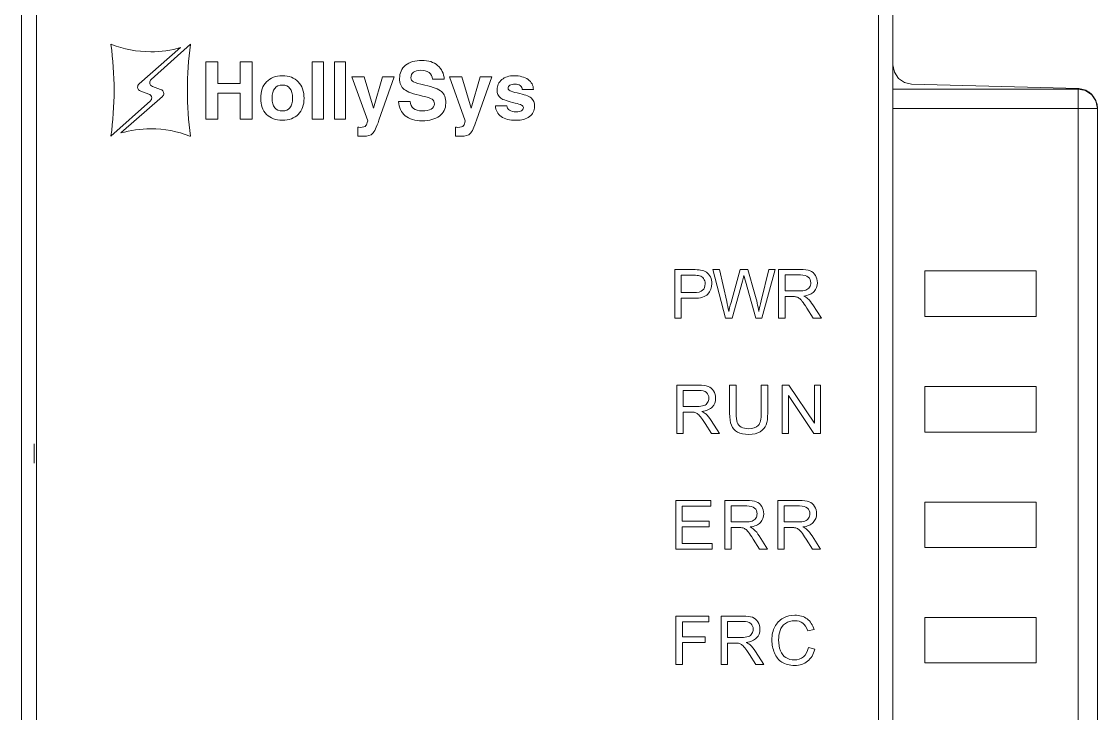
# Model space of a CAD drawing. Header units: millimetres. Extents: x 33157 to 59611, y -29750 to 1750.
# Drawn here: x 53720.49 to 53765.23, y -3073.43 to -3044.67 of the extents above; entities that cross this region are included whole.
import ezdxf

# ---------------------------------------------------------------- set-up
doc = ezdxf.new("R2010")
doc.units = ezdxf.units.MM
doc.layers.get('0').update_dxf_attribs({"lineweight": 18})

msp = doc.modelspace()

# ---------------------------------------------------------------- linework, layer by layer
at = {"lineweight": 9}
for p, q in [((53720.49, -3043.274), (53720.49, -3207.671)), ((53721.106, -3043.274), (53721.106, -3107.638)), ((53756.088, -3043.274), (53756.088, -3107.638)), ((53756.687, -3043.274), (53756.687, -3170.437)), ((53764.396, -3047.485), (53764.396, -3168.689)), ((53765.195, -3048.251), (53765.195, -3048.284)), ((53765.195, -3048.284), (53765.195, -3168.207)), ((53721.016, -3062.225), (53721.016, -3063.023))]:
    msp.add_line(p, q, dxfattribs=at)
for points in [[(53758.015, -3056.928), (53762.648, -3056.928), (53762.648, -3055.024), (53758.015, -3055.024)], [(53758.015, -3061.738), (53762.648, -3061.738), (53762.648, -3059.835), (53758.015, -3059.835)], [(53758.015, -3066.523), (53762.648, -3066.523), (53762.648, -3064.645), (53758.015, -3064.645)], [(53758.015, -3071.323), (53762.648, -3071.323), (53762.648, -3069.445), (53758.015, -3069.445)]]:
    msp.add_lwpolyline(points, close=True, dxfattribs=at)
for points, knots in [([(53725.778, -3047.681), (53725.778, -3047.681), (53725.778, -3047.681), (53725.778, -3047.681), (53725.778, -3047.681), (53725.448, -3047.56), (53725.448, -3047.56), (53725.37, -3047.544), (53725.312, -3047.475), (53725.312, -3047.392), (53725.312, -3047.34), (53725.335, -3047.295), (53725.371, -3047.263), (53725.371, -3047.263), (53725.371, -3047.262), (53725.371, -3047.262), (53725.371, -3047.262), (53727.099, -3045.751), (53727.099, -3045.751), (53726.704, -3045.864), (53726.288, -3045.925), (53725.857, -3045.925), (53725.284, -3045.925), (53724.736, -3045.817), (53724.231, -3045.622), (53724.223, -3045.619), (53724.214, -3045.617), (53724.206, -3045.614), (53724.206, -3045.614), (53724.206, -3045.624), (53724.206, -3045.624), (53724.289, -3046.246), (53724.334, -3046.88), (53724.334, -3047.525), (53724.334, -3048.169), (53724.289, -3048.803), (53724.206, -3049.424), (53724.206, -3049.424), (53724.206, -3049.438), (53724.206, -3049.438), (53724.206, -3049.438), (53725.845, -3047.969), (53725.845, -3047.969), (53725.845, -3047.969), (53725.845, -3047.968), (53725.845, -3047.968), (53725.877, -3047.937), (53725.898, -3047.893), (53725.898, -3047.844), (53725.898, -3047.768), (53725.848, -3047.703), (53725.778, -3047.681)], [0, 0, 0, 0, 138030.415559, 138030.415559, 138030.415559, 276060.831118, 276060.831118, 276060.831118, 414091.246677, 414091.246677, 414091.246677, 552121.662236, 552121.662236, 552121.662236, 690152.077796, 690152.077796, 690152.077796, 828182.493355, 828182.493355, 828182.493355, 966212.908914, 966212.908914, 966212.908914, 1104243.324473, 1104243.324473, 1104243.324473, 1242273.740032, 1242273.740032, 1242273.740032, 1380304.155591, 1380304.155591, 1380304.155591, 1518334.57115, 1518334.57115, 1518334.57115, 1656364.986709, 1656364.986709, 1656364.986709, 1794395.402269, 1794395.402269, 1794395.402269, 1932425.817828, 1932425.817828, 1932425.817828, 2070456.233387, 2070456.233387, 2070456.233387, 2208486.648946, 2208486.648946, 2208486.648946, 2346517.064505, 2346517.064505, 2346517.064505, 2346517.064505]), ([(53725.936, -3047.37), (53725.936, -3047.37), (53725.936, -3047.37), (53725.936, -3047.37), (53725.936, -3047.37), (53726.266, -3047.49), (53726.266, -3047.49), (53726.344, -3047.507), (53726.402, -3047.576), (53726.402, -3047.659), (53726.402, -3047.71), (53726.379, -3047.756), (53726.343, -3047.788), (53726.343, -3047.788), (53726.343, -3047.789), (53726.343, -3047.789), (53726.343, -3047.789), (53724.615, -3049.3), (53724.615, -3049.3), (53725.01, -3049.187), (53725.426, -3049.125), (53725.857, -3049.125), (53726.431, -3049.125), (53726.979, -3049.233), (53727.483, -3049.429), (53727.491, -3049.432), (53727.5, -3049.434), (53727.508, -3049.437), (53727.508, -3049.437), (53727.508, -3049.426), (53727.508, -3049.426), (53727.425, -3048.805), (53727.38, -3048.171), (53727.38, -3047.526), (53727.38, -3046.882), (53727.425, -3046.248), (53727.508, -3045.626), (53727.508, -3045.626), (53727.508, -3045.613), (53727.508, -3045.613), (53727.508, -3045.613), (53725.869, -3047.081), (53725.869, -3047.081), (53725.869, -3047.081), (53725.869, -3047.082), (53725.869, -3047.082), (53725.837, -3047.114), (53725.816, -3047.157), (53725.816, -3047.206), (53725.816, -3047.283), (53725.867, -3047.347), (53725.936, -3047.37)], [0, 0, 0, 0, 138035.680911, 138035.680911, 138035.680911, 276071.361821, 276071.361821, 276071.361821, 414107.042732, 414107.042732, 414107.042732, 552142.723642, 552142.723642, 552142.723642, 690178.404553, 690178.404553, 690178.404553, 828214.085463, 828214.085463, 828214.085463, 966249.766374, 966249.766374, 966249.766374, 1104285.447285, 1104285.447285, 1104285.447285, 1242321.128195, 1242321.128195, 1242321.128195, 1380356.809106, 1380356.809106, 1380356.809106, 1518392.490016, 1518392.490016, 1518392.490016, 1656428.170927, 1656428.170927, 1656428.170927, 1794463.851837, 1794463.851837, 1794463.851837, 1932499.532748, 1932499.532748, 1932499.532748, 2070535.213659, 2070535.213659, 2070535.213659, 2208570.894569, 2208570.894569, 2208570.894569, 2346606.57548, 2346606.57548, 2346606.57548, 2346606.57548]), ([(53728.152, -3046.348), (53728.152, -3046.348), (53728.4, -3046.348), (53728.4, -3046.348), (53728.4, -3046.348), (53728.65, -3046.348), (53728.65, -3046.348), (53728.65, -3046.348), (53728.65, -3047.239), (53728.65, -3047.239), (53728.65, -3047.239), (53729.58, -3047.239), (53729.58, -3047.239), (53729.58, -3047.239), (53729.58, -3046.348), (53729.58, -3046.348), (53729.58, -3046.348), (53729.829, -3046.348), (53729.829, -3046.348), (53729.829, -3046.348), (53730.078, -3046.348), (53730.078, -3046.348), (53730.078, -3046.348), (53730.078, -3048.728), (53730.078, -3048.728), (53730.078, -3048.728), (53729.83, -3048.728), (53729.83, -3048.728), (53729.83, -3048.728), (53729.58, -3048.728), (53729.58, -3048.728), (53729.58, -3048.728), (53729.58, -3047.649), (53729.58, -3047.649), (53729.58, -3047.649), (53728.65, -3047.649), (53728.65, -3047.649), (53728.65, -3047.649), (53728.65, -3048.728), (53728.65, -3048.728), (53728.65, -3048.728), (53728.402, -3048.728), (53728.402, -3048.728), (53728.402, -3048.728), (53728.152, -3048.728), (53728.152, -3048.728), (53728.152, -3048.728), (53728.152, -3046.348), (53728.152, -3046.348)], [0, 0, 0, 0, 138420.405709, 138420.405709, 138420.405709, 276840.811419, 276840.811419, 276840.811419, 415261.217128, 415261.217128, 415261.217128, 553681.622837, 553681.622837, 553681.622837, 692102.028547, 692102.028547, 692102.028547, 830522.434256, 830522.434256, 830522.434256, 968942.839965, 968942.839965, 968942.839965, 1107363.245675, 1107363.245675, 1107363.245675, 1245783.651384, 1245783.651384, 1245783.651384, 1384204.057093, 1384204.057093, 1384204.057093, 1522624.462803, 1522624.462803, 1522624.462803, 1661044.868512, 1661044.868512, 1661044.868512, 1799465.274221, 1799465.274221, 1799465.274221, 1937885.679931, 1937885.679931, 1937885.679931, 2076306.08564, 2076306.08564, 2076306.08564, 2214726.491349, 2214726.491349, 2214726.491349, 2214726.491349]), ([(53732.567, -3046.348), (53732.567, -3046.348), (53732.798, -3046.348), (53732.798, -3046.348), (53732.798, -3046.348), (53733.031, -3046.348), (53733.031, -3046.348), (53733.031, -3046.348), (53733.031, -3048.728), (53733.031, -3048.728), (53733.031, -3048.728), (53732.8, -3048.728), (53732.8, -3048.728), (53732.8, -3048.728), (53732.567, -3048.728), (53732.567, -3048.728), (53732.567, -3048.728), (53732.567, -3046.348), (53732.567, -3046.348)], [0, 0, 0, 0, 146581.575391, 146581.575391, 146581.575391, 293163.150783, 293163.150783, 293163.150783, 439744.726174, 439744.726174, 439744.726174, 586326.301566, 586326.301566, 586326.301566, 732907.876957, 732907.876957, 732907.876957, 879489.452349, 879489.452349, 879489.452349, 879489.452349]), ([(53733.489, -3046.348), (53733.489, -3046.348), (53733.72, -3046.348), (53733.72, -3046.348), (53733.72, -3046.348), (53733.953, -3046.348), (53733.953, -3046.348), (53733.953, -3046.348), (53733.953, -3048.728), (53733.953, -3048.728), (53733.953, -3048.728), (53733.722, -3048.728), (53733.722, -3048.728), (53733.722, -3048.728), (53733.489, -3048.728), (53733.489, -3048.728), (53733.489, -3048.728), (53733.489, -3046.348), (53733.489, -3046.348)], [0, 0, 0, 0, 146584.015082, 146584.015082, 146584.015082, 293168.030165, 293168.030165, 293168.030165, 439752.045247, 439752.045247, 439752.045247, 586336.06033, 586336.06033, 586336.06033, 732920.075412, 732920.075412, 732920.075412, 879504.090495, 879504.090495, 879504.090495, 879504.090495]), ([(53737.571, -3047.063), (53737.563, -3046.95), (53737.513, -3046.859), (53737.422, -3046.793), (53737.332, -3046.726), (53737.213, -3046.693), (53737.068, -3046.693), (53736.942, -3046.693), (53736.843, -3046.721), (53736.772, -3046.776), (53736.701, -3046.832), (53736.665, -3046.909), (53736.665, -3047.009), (53736.665, -3047.08), (53736.702, -3047.135), (53736.777, -3047.174), (53736.85, -3047.213), (53737.006, -3047.258), (53737.245, -3047.311), (53737.591, -3047.389), (53737.823, -3047.479), (53737.939, -3047.58), (53738.056, -3047.681), (53738.115, -3047.842), (53738.115, -3048.064), (53738.115, -3048.288), (53738.027, -3048.465), (53737.851, -3048.596), (53737.675, -3048.728), (53737.437, -3048.793), (53737.137, -3048.793), (53736.835, -3048.793), (53736.6, -3048.723), (53736.43, -3048.584), (53736.261, -3048.445), (53736.17, -3048.247), (53736.158, -3047.99), (53736.158, -3047.99), (53736.637, -3047.99), (53736.637, -3047.99), (53736.643, -3048.116), (53736.689, -3048.213), (53736.775, -3048.281), (53736.862, -3048.349), (53736.982, -3048.383), (53737.136, -3048.383), (53737.295, -3048.383), (53737.419, -3048.358), (53737.508, -3048.306), (53737.597, -3048.255), (53737.642, -3048.184), (53737.642, -3048.094), (53737.642, -3048.004), (53737.61, -3047.938), (53737.546, -3047.896), (53737.483, -3047.854), (53737.349, -3047.81), (53737.144, -3047.765), (53736.766, -3047.681), (53736.514, -3047.589), (53736.386, -3047.491), (53736.26, -3047.394), (53736.197, -3047.242), (53736.197, -3047.036), (53736.197, -3046.805), (53736.28, -3046.622), (53736.448, -3046.486), (53736.615, -3046.351), (53736.841, -3046.283), (53737.126, -3046.283), (53737.393, -3046.283), (53737.61, -3046.353), (53737.778, -3046.494), (53737.945, -3046.635), (53738.038, -3046.824), (53738.056, -3047.063), (53738.056, -3047.063), (53737.571, -3047.063), (53737.571, -3047.063)], [0, 0, 0, 0, 136559.293262, 136559.293262, 136559.293262, 273118.586524, 273118.586524, 273118.586524, 409677.879786, 409677.879786, 409677.879786, 546237.173048, 546237.173048, 546237.173048, 682796.46631, 682796.46631, 682796.46631, 819355.759572, 819355.759572, 819355.759572, 955915.052835, 955915.052835, 955915.052835, 1092474.346097, 1092474.346097, 1092474.346097, 1229033.639359, 1229033.639359, 1229033.639359, 1365592.932621, 1365592.932621, 1365592.932621, 1502152.225883, 1502152.225883, 1502152.225883, 1638711.519145, 1638711.519145, 1638711.519145, 1775270.812407, 1775270.812407, 1775270.812407, 1911830.105669, 1911830.105669, 1911830.105669, 2048389.398931, 2048389.398931, 2048389.398931, 2184948.692193, 2184948.692193, 2184948.692193, 2321507.985455, 2321507.985455, 2321507.985455, 2458067.278717, 2458067.278717, 2458067.278717, 2594626.571979, 2594626.571979, 2594626.571979, 2731185.865242, 2731185.865242, 2731185.865242, 2867745.158504, 2867745.158504, 2867745.158504, 3004304.451766, 3004304.451766, 3004304.451766, 3140863.745028, 3140863.745028, 3140863.745028, 3277423.03829, 3277423.03829, 3277423.03829, 3413982.331552, 3413982.331552, 3413982.331552, 3550541.624814, 3550541.624814, 3550541.624814, 3550541.624814]), ([(53730.67, -3048.527), (53730.507, -3048.362), (53730.426, -3048.139), (53730.426, -3047.858), (53730.426, -3047.571), (53730.507, -3047.343), (53730.67, -3047.174), (53730.832, -3047.006), (53731.051, -3046.921), (53731.327, -3046.921), (53731.604, -3046.921), (53731.824, -3047.006), (53731.986, -3047.174), (53732.148, -3047.343), (53732.229, -3047.571), (53732.229, -3047.858), (53732.229, -3048.139), (53732.148, -3048.362), (53731.986, -3048.527), (53731.824, -3048.692), (53731.604, -3048.774), (53731.327, -3048.774), (53731.051, -3048.774), (53730.832, -3048.692), (53730.67, -3048.527)], [0, 0, 0, 0, 143317.449254, 143317.449254, 143317.449254, 286634.898509, 286634.898509, 286634.898509, 429952.347763, 429952.347763, 429952.347763, 573269.797017, 573269.797017, 573269.797017, 716587.246272, 716587.246272, 716587.246272, 859904.695526, 859904.695526, 859904.695526, 1003222.14478, 1003222.14478, 1003222.14478, 1146539.594035, 1146539.594035, 1146539.594035, 1146539.594035]), ([(53735.338, -3048.766), (53735.236, -3049.063), (53735.149, -3049.249), (53735.077, -3049.325), (53735.004, -3049.4), (53734.875, -3049.438), (53734.689, -3049.438), (53734.689, -3049.438), (53734.467, -3049.433), (53734.467, -3049.433), (53734.467, -3049.433), (53734.467, -3049.061), (53734.467, -3049.061), (53734.478, -3049.065), (53734.508, -3049.067), (53734.556, -3049.067), (53734.681, -3049.067), (53734.762, -3049.042), (53734.799, -3048.991), (53734.823, -3048.959), (53734.847, -3048.892), (53734.871, -3048.79), (53734.871, -3048.79), (53734.214, -3046.967), (53734.214, -3046.967), (53734.214, -3046.967), (53734.469, -3046.967), (53734.469, -3046.967), (53734.469, -3046.967), (53734.727, -3046.967), (53734.727, -3046.967), (53734.727, -3046.967), (53735.11, -3048.274), (53735.11, -3048.274), (53735.11, -3048.274), (53735.111, -3048.274), (53735.111, -3048.274), (53735.111, -3048.274), (53735.484, -3046.967), (53735.484, -3046.967), (53735.484, -3046.967), (53735.727, -3046.967), (53735.727, -3046.967), (53735.727, -3046.967), (53735.97, -3046.967), (53735.97, -3046.967), (53735.97, -3046.967), (53735.338, -3048.766), (53735.338, -3048.766)], [0, 0, 0, 0, 138436.973246, 138436.973246, 138436.973246, 276873.946492, 276873.946492, 276873.946492, 415310.919738, 415310.919738, 415310.919738, 553747.892984, 553747.892984, 553747.892984, 692184.86623, 692184.86623, 692184.86623, 830621.839476, 830621.839476, 830621.839476, 969058.812722, 969058.812722, 969058.812722, 1107495.785968, 1107495.785968, 1107495.785968, 1245932.759214, 1245932.759214, 1245932.759214, 1384369.73246, 1384369.73246, 1384369.73246, 1522806.705706, 1522806.705706, 1522806.705706, 1661243.678952, 1661243.678952, 1661243.678952, 1799680.652198, 1799680.652198, 1799680.652198, 1938117.625444, 1938117.625444, 1938117.625444, 2076554.59869, 2076554.59869, 2076554.59869, 2214991.571936, 2214991.571936, 2214991.571936, 2214991.571936]), ([(53739.395, -3048.766), (53739.293, -3049.063), (53739.206, -3049.249), (53739.134, -3049.325), (53739.062, -3049.4), (53738.932, -3049.438), (53738.746, -3049.438), (53738.746, -3049.438), (53738.525, -3049.433), (53738.525, -3049.433), (53738.525, -3049.433), (53738.525, -3049.061), (53738.525, -3049.061), (53738.535, -3049.065), (53738.565, -3049.067), (53738.614, -3049.067), (53738.738, -3049.067), (53738.819, -3049.042), (53738.857, -3048.991), (53738.88, -3048.959), (53738.904, -3048.892), (53738.928, -3048.79), (53738.928, -3048.79), (53738.271, -3046.967), (53738.271, -3046.967), (53738.271, -3046.967), (53738.527, -3046.967), (53738.527, -3046.967), (53738.527, -3046.967), (53738.784, -3046.967), (53738.784, -3046.967), (53738.784, -3046.967), (53739.167, -3048.274), (53739.167, -3048.274), (53739.167, -3048.274), (53739.168, -3048.274), (53739.168, -3048.274), (53739.168, -3048.274), (53739.541, -3046.967), (53739.541, -3046.967), (53739.541, -3046.967), (53739.784, -3046.967), (53739.784, -3046.967), (53739.784, -3046.967), (53740.027, -3046.967), (53740.027, -3046.967), (53740.027, -3046.967), (53739.395, -3048.766), (53739.395, -3048.766)], [0, 0, 0, 0, 138447.115876, 138447.115876, 138447.115876, 276894.231751, 276894.231751, 276894.231751, 415341.347627, 415341.347627, 415341.347627, 553788.463502, 553788.463502, 553788.463502, 692235.579378, 692235.579378, 692235.579378, 830682.695254, 830682.695254, 830682.695254, 969129.811129, 969129.811129, 969129.811129, 1107576.927005, 1107576.927005, 1107576.927005, 1246024.04288, 1246024.04288, 1246024.04288, 1384471.158756, 1384471.158756, 1384471.158756, 1522918.274632, 1522918.274632, 1522918.274632, 1661365.390507, 1661365.390507, 1661365.390507, 1799812.506383, 1799812.506383, 1799812.506383, 1938259.622258, 1938259.622258, 1938259.622258, 2076706.738134, 2076706.738134, 2076706.738134, 2215153.85401, 2215153.85401, 2215153.85401, 2215153.85401]), ([(53741.296, -3047.496), (53741.296, -3047.428), (53741.268, -3047.373), (53741.212, -3047.332), (53741.156, -3047.291), (53741.081, -3047.27), (53740.988, -3047.27), (53740.899, -3047.27), (53740.829, -3047.286), (53740.779, -3047.316), (53740.728, -3047.347), (53740.703, -3047.39), (53740.703, -3047.445), (53740.703, -3047.484), (53740.732, -3047.518), (53740.789, -3047.546), (53740.845, -3047.573), (53740.945, -3047.602), (53741.089, -3047.635), (53741.374, -3047.699), (53741.565, -3047.768), (53741.661, -3047.844), (53741.758, -3047.919), (53741.806, -3048.038), (53741.806, -3048.2), (53741.806, -3048.372), (53741.736, -3048.511), (53741.596, -3048.617), (53741.456, -3048.722), (53741.271, -3048.774), (53741.042, -3048.774), (53740.771, -3048.774), (53740.562, -3048.723), (53740.416, -3048.619), (53740.269, -3048.515), (53740.191, -3048.364), (53740.182, -3048.166), (53740.182, -3048.166), (53740.654, -3048.166), (53740.654, -3048.166), (53740.658, -3048.247), (53740.694, -3048.31), (53740.762, -3048.356), (53740.831, -3048.402), (53740.924, -3048.425), (53741.042, -3048.425), (53741.135, -3048.425), (53741.208, -3048.409), (53741.26, -3048.377), (53741.313, -3048.345), (53741.339, -3048.301), (53741.339, -3048.244), (53741.339, -3048.204), (53741.313, -3048.17), (53741.263, -3048.142), (53741.212, -3048.115), (53741.123, -3048.087), (53740.996, -3048.059), (53740.697, -3047.992), (53740.498, -3047.921), (53740.398, -3047.847), (53740.298, -3047.774), (53740.247, -3047.66), (53740.247, -3047.505), (53740.247, -3047.331), (53740.312, -3047.189), (53740.443, -3047.082), (53740.573, -3046.975), (53740.744, -3046.921), (53740.957, -3046.921), (53741.196, -3046.921), (53741.389, -3046.974), (53741.536, -3047.079), (53741.683, -3047.184), (53741.756, -3047.323), (53741.756, -3047.496), (53741.756, -3047.496), (53741.757, -3047.496), (53741.757, -3047.496), (53741.757, -3047.496), (53741.296, -3047.496), (53741.296, -3047.496)], [0, 0, 0, 0, 136401.298028, 136401.298028, 136401.298028, 272802.596057, 272802.596057, 272802.596057, 409203.894085, 409203.894085, 409203.894085, 545605.192114, 545605.192114, 545605.192114, 682006.490142, 682006.490142, 682006.490142, 818407.788171, 818407.788171, 818407.788171, 954809.086199, 954809.086199, 954809.086199, 1091210.384228, 1091210.384228, 1091210.384228, 1227611.682256, 1227611.682256, 1227611.682256, 1364012.980285, 1364012.980285, 1364012.980285, 1500414.278313, 1500414.278313, 1500414.278313, 1636815.576342, 1636815.576342, 1636815.576342, 1773216.87437, 1773216.87437, 1773216.87437, 1909618.172399, 1909618.172399, 1909618.172399, 2046019.470427, 2046019.470427, 2046019.470427, 2182420.768456, 2182420.768456, 2182420.768456, 2318822.066484, 2318822.066484, 2318822.066484, 2455223.364513, 2455223.364513, 2455223.364513, 2591624.662541, 2591624.662541, 2591624.662541, 2728025.96057, 2728025.96057, 2728025.96057, 2864427.258598, 2864427.258598, 2864427.258598, 3000828.556627, 3000828.556627, 3000828.556627, 3137229.854655, 3137229.854655, 3137229.854655, 3273631.152684, 3273631.152684, 3273631.152684, 3410032.450712, 3410032.450712, 3410032.450712, 3546433.74874, 3546433.74874, 3546433.74874, 3682835.046769, 3682835.046769, 3682835.046769, 3682835.046769]), ([(53731.643, -3048.249), (53731.716, -3048.159), (53731.752, -3048.027), (53731.752, -3047.853), (53731.752, -3047.675), (53731.716, -3047.54), (53731.643, -3047.448), (53731.571, -3047.356), (53731.465, -3047.31), (53731.327, -3047.31), (53731.188, -3047.31), (53731.083, -3047.356), (53731.011, -3047.448), (53730.939, -3047.54), (53730.903, -3047.675), (53730.903, -3047.853), (53730.903, -3048.027), (53730.939, -3048.159), (53731.011, -3048.249), (53731.083, -3048.34), (53731.188, -3048.385), (53731.327, -3048.385), (53731.465, -3048.385), (53731.571, -3048.34), (53731.643, -3048.249)], [0, 0, 0, 0, 143318.656412, 143318.656412, 143318.656412, 286637.312823, 286637.312823, 286637.312823, 429955.969235, 429955.969235, 429955.969235, 573274.625647, 573274.625647, 573274.625647, 716593.282058, 716593.282058, 716593.282058, 859911.93847, 859911.93847, 859911.93847, 1003230.594882, 1003230.594882, 1003230.594882, 1146549.251293, 1146549.251293, 1146549.251293, 1146549.251293]), ([(53747.626, -3056.997), (53747.626, -3056.997), (53747.626, -3054.977), (53747.626, -3054.977), (53747.626, -3054.977), (53748.389, -3054.977), (53748.389, -3054.977), (53748.523, -3054.977), (53748.626, -3054.983), (53748.697, -3054.996), (53748.796, -3055.012), (53748.879, -3055.044), (53748.946, -3055.09), (53749.014, -3055.136), (53749.068, -3055.201), (53749.109, -3055.285), (53749.15, -3055.368), (53749.17, -3055.46), (53749.17, -3055.56), (53749.17, -3055.731), (53749.115, -3055.876), (53749.006, -3055.995), (53748.897, -3056.114), (53748.698, -3056.173), (53748.413, -3056.173), (53748.413, -3056.173), (53747.894, -3056.173), (53747.894, -3056.173), (53747.894, -3056.173), (53747.894, -3056.997), (53747.894, -3056.997), (53747.894, -3056.997), (53747.626, -3056.997), (53747.626, -3056.997)], [0, 0, 0, 0, 140562.075109, 140562.075109, 140562.075109, 281124.150219, 281124.150219, 281124.150219, 421686.225328, 421686.225328, 421686.225328, 562248.300438, 562248.300438, 562248.300438, 702810.375547, 702810.375547, 702810.375547, 843372.450656, 843372.450656, 843372.450656, 983934.525766, 983934.525766, 983934.525766, 1124496.600875, 1124496.600875, 1124496.600875, 1265058.675985, 1265058.675985, 1265058.675985, 1405620.751094, 1405620.751094, 1405620.751094, 1546182.826203, 1546182.826203, 1546182.826203, 1546182.826203]), ([(53749.739, -3056.997), (53749.739, -3056.997), (53749.207, -3054.977), (53749.207, -3054.977), (53749.207, -3054.977), (53749.485, -3054.977), (53749.485, -3054.977), (53749.485, -3054.977), (53749.788, -3056.302), (53749.788, -3056.302), (53749.821, -3056.44), (53749.85, -3056.578), (53749.875, -3056.715), (53749.928, -3056.499), (53749.959, -3056.375), (53749.968, -3056.342), (53749.968, -3056.342), (53750.35, -3054.977), (53750.35, -3054.977), (53750.35, -3054.977), (53750.672, -3054.977), (53750.672, -3054.977), (53750.672, -3054.977), (53750.962, -3056), (53750.962, -3056), (53751.033, -3056.254), (53751.086, -3056.492), (53751.119, -3056.715), (53751.146, -3056.587), (53751.181, -3056.441), (53751.222, -3056.276), (53751.222, -3056.276), (53751.538, -3054.977), (53751.538, -3054.977), (53751.538, -3054.977), (53751.807, -3054.977), (53751.807, -3054.977), (53751.807, -3054.977), (53751.254, -3056.997), (53751.254, -3056.997), (53751.254, -3056.997), (53750.993, -3056.997), (53750.993, -3056.997), (53750.993, -3056.997), (53750.57, -3055.458), (53750.57, -3055.458), (53750.534, -3055.329), (53750.512, -3055.25), (53750.504, -3055.221), (53750.481, -3055.313), (53750.46, -3055.392), (53750.443, -3055.457), (53750.443, -3055.457), (53750.019, -3056.997), (53750.019, -3056.997), (53750.019, -3056.997), (53749.739, -3056.997), (53749.739, -3056.997)], [0, 0, 0, 0, 137627.149525, 137627.149525, 137627.149525, 275254.299051, 275254.299051, 275254.299051, 412881.448576, 412881.448576, 412881.448576, 550508.598102, 550508.598102, 550508.598102, 688135.747627, 688135.747627, 688135.747627, 825762.897153, 825762.897153, 825762.897153, 963390.046678, 963390.046678, 963390.046678, 1101017.196204, 1101017.196204, 1101017.196204, 1238644.345729, 1238644.345729, 1238644.345729, 1376271.495255, 1376271.495255, 1376271.495255, 1513898.64478, 1513898.64478, 1513898.64478, 1651525.794306, 1651525.794306, 1651525.794306, 1789152.943831, 1789152.943831, 1789152.943831, 1926780.093356, 1926780.093356, 1926780.093356, 2064407.242882, 2064407.242882, 2064407.242882, 2202034.392407, 2202034.392407, 2202034.392407, 2339661.541933, 2339661.541933, 2339661.541933, 2477288.691458, 2477288.691458, 2477288.691458, 2614915.840984, 2614915.840984, 2614915.840984, 2614915.840984]), ([(53751.943, -3056.997), (53751.943, -3056.997), (53751.943, -3054.977), (53751.943, -3054.977), (53751.943, -3054.977), (53752.838, -3054.977), (53752.838, -3054.977), (53753.018, -3054.977), (53753.155, -3054.995), (53753.249, -3055.031), (53753.342, -3055.067), (53753.417, -3055.131), (53753.473, -3055.223), (53753.529, -3055.315), (53753.557, -3055.416), (53753.557, -3055.527), (53753.557, -3055.671), (53753.51, -3055.792), (53753.418, -3055.89), (53753.325, -3055.988), (53753.182, -3056.05), (53752.988, -3056.077), (53753.059, -3056.111), (53753.113, -3056.145), (53753.15, -3056.178), (53753.228, -3056.249), (53753.301, -3056.339), (53753.371, -3056.447), (53753.371, -3056.447), (53753.72, -3056.997), (53753.72, -3056.997), (53753.72, -3056.997), (53753.386, -3056.997), (53753.386, -3056.997), (53753.386, -3056.997), (53753.119, -3056.577), (53753.119, -3056.577), (53753.041, -3056.455), (53752.977, -3056.362), (53752.927, -3056.298), (53752.876, -3056.233), (53752.831, -3056.189), (53752.791, -3056.163), (53752.751, -3056.137), (53752.71, -3056.12), (53752.669, -3056.109), (53752.639, -3056.103), (53752.589, -3056.1), (53752.52, -3056.1), (53752.52, -3056.1), (53752.211, -3056.1), (53752.211, -3056.1), (53752.211, -3056.1), (53752.211, -3056.997), (53752.211, -3056.997), (53752.211, -3056.997), (53751.943, -3056.997), (53751.943, -3056.997)], [0, 0, 0, 0, 137636.121172, 137636.121172, 137636.121172, 275272.242345, 275272.242345, 275272.242345, 412908.363517, 412908.363517, 412908.363517, 550544.48469, 550544.48469, 550544.48469, 688180.605862, 688180.605862, 688180.605862, 825816.727035, 825816.727035, 825816.727035, 963452.848207, 963452.848207, 963452.848207, 1101088.96938, 1101088.96938, 1101088.96938, 1238725.090552, 1238725.090552, 1238725.090552, 1376361.211725, 1376361.211725, 1376361.211725, 1513997.332897, 1513997.332897, 1513997.332897, 1651633.45407, 1651633.45407, 1651633.45407, 1789269.575242, 1789269.575242, 1789269.575242, 1926905.696415, 1926905.696415, 1926905.696415, 2064541.817587, 2064541.817587, 2064541.817587, 2202177.93876, 2202177.93876, 2202177.93876, 2339814.059932, 2339814.059932, 2339814.059932, 2477450.181105, 2477450.181105, 2477450.181105, 2615086.302277, 2615086.302277, 2615086.302277, 2615086.302277]), ([(53747.894, -3055.936), (53747.894, -3055.936), (53748.416, -3055.936), (53748.416, -3055.936), (53748.589, -3055.936), (53748.712, -3055.904), (53748.785, -3055.84), (53748.857, -3055.775), (53748.893, -3055.685), (53748.893, -3055.568), (53748.893, -3055.484), (53748.872, -3055.411), (53748.829, -3055.351), (53748.786, -3055.291), (53748.73, -3055.251), (53748.66, -3055.231), (53748.615, -3055.22), (53748.532, -3055.214), (53748.411, -3055.214), (53748.411, -3055.214), (53747.894, -3055.214), (53747.894, -3055.214), (53747.894, -3055.214), (53747.894, -3055.936), (53747.894, -3055.936)], [0, 0, 0, 0, 143374.540708, 143374.540708, 143374.540708, 286749.081416, 286749.081416, 286749.081416, 430123.622125, 430123.622125, 430123.622125, 573498.162833, 573498.162833, 573498.162833, 716872.703541, 716872.703541, 716872.703541, 860247.244249, 860247.244249, 860247.244249, 1003621.784958, 1003621.784958, 1003621.784958, 1146996.325666, 1146996.325666, 1146996.325666, 1146996.325666]), ([(53752.211, -3055.868), (53752.211, -3055.868), (53752.785, -3055.868), (53752.785, -3055.868), (53752.907, -3055.868), (53753.002, -3055.856), (53753.071, -3055.83), (53753.139, -3055.805), (53753.191, -3055.765), (53753.227, -3055.709), (53753.262, -3055.653), (53753.28, -3055.593), (53753.28, -3055.528), (53753.28, -3055.432), (53753.246, -3055.353), (53753.177, -3055.292), (53753.108, -3055.23), (53752.999, -3055.2), (53752.849, -3055.2), (53752.849, -3055.2), (53752.211, -3055.2), (53752.211, -3055.2), (53752.211, -3055.2), (53752.211, -3055.868), (53752.211, -3055.868)], [0, 0, 0, 0, 143386.045296, 143386.045296, 143386.045296, 286772.090593, 286772.090593, 286772.090593, 430158.135889, 430158.135889, 430158.135889, 573544.181185, 573544.181185, 573544.181185, 716930.226482, 716930.226482, 716930.226482, 860316.271778, 860316.271778, 860316.271778, 1003702.317075, 1003702.317075, 1003702.317075, 1147088.362371, 1147088.362371, 1147088.362371, 1147088.362371]), ([(53747.713, -3061.797), (53747.713, -3061.797), (53747.713, -3059.777), (53747.713, -3059.777), (53747.713, -3059.777), (53748.608, -3059.777), (53748.608, -3059.777), (53748.788, -3059.777), (53748.925, -3059.795), (53749.019, -3059.831), (53749.112, -3059.867), (53749.187, -3059.931), (53749.243, -3060.023), (53749.299, -3060.115), (53749.327, -3060.216), (53749.327, -3060.327), (53749.327, -3060.471), (53749.28, -3060.592), (53749.188, -3060.69), (53749.095, -3060.788), (53748.952, -3060.85), (53748.758, -3060.877), (53748.829, -3060.911), (53748.883, -3060.945), (53748.92, -3060.978), (53748.998, -3061.049), (53749.071, -3061.139), (53749.141, -3061.247), (53749.141, -3061.247), (53749.49, -3061.797), (53749.49, -3061.797), (53749.49, -3061.797), (53749.156, -3061.797), (53749.156, -3061.797), (53749.156, -3061.797), (53748.889, -3061.377), (53748.889, -3061.377), (53748.811, -3061.255), (53748.747, -3061.162), (53748.697, -3061.098), (53748.646, -3061.033), (53748.601, -3060.989), (53748.561, -3060.963), (53748.521, -3060.937), (53748.48, -3060.92), (53748.439, -3060.909), (53748.409, -3060.903), (53748.359, -3060.9), (53748.29, -3060.9), (53748.29, -3060.9), (53747.981, -3060.9), (53747.981, -3060.9), (53747.981, -3060.9), (53747.981, -3061.797), (53747.981, -3061.797), (53747.981, -3061.797), (53747.713, -3061.797), (53747.713, -3061.797)], [0, 0, 0, 0, 137631.909311, 137631.909311, 137631.909311, 275263.818622, 275263.818622, 275263.818622, 412895.727934, 412895.727934, 412895.727934, 550527.637245, 550527.637245, 550527.637245, 688159.546556, 688159.546556, 688159.546556, 825791.455867, 825791.455867, 825791.455867, 963423.365179, 963423.365179, 963423.365179, 1101055.27449, 1101055.27449, 1101055.27449, 1238687.183801, 1238687.183801, 1238687.183801, 1376319.093112, 1376319.093112, 1376319.093112, 1513951.002423, 1513951.002423, 1513951.002423, 1651582.911735, 1651582.911735, 1651582.911735, 1789214.821046, 1789214.821046, 1789214.821046, 1926846.730357, 1926846.730357, 1926846.730357, 2064478.639668, 2064478.639668, 2064478.639668, 2202110.54898, 2202110.54898, 2202110.54898, 2339742.458291, 2339742.458291, 2339742.458291, 2477374.367602, 2477374.367602, 2477374.367602, 2615006.276913, 2615006.276913, 2615006.276913, 2615006.276913]), ([(53747.981, -3060.668), (53747.981, -3060.668), (53748.555, -3060.668), (53748.555, -3060.668), (53748.677, -3060.668), (53748.772, -3060.656), (53748.841, -3060.63), (53748.909, -3060.605), (53748.961, -3060.565), (53748.997, -3060.509), (53749.032, -3060.453), (53749.05, -3060.393), (53749.05, -3060.328), (53749.05, -3060.232), (53749.016, -3060.153), (53748.947, -3060.092), (53748.878, -3060.03), (53748.769, -3060), (53748.619, -3060), (53748.619, -3060), (53747.981, -3060), (53747.981, -3060), (53747.981, -3060), (53747.981, -3060.668), (53747.981, -3060.668)], [0, 0, 0, 0, 143381.797239, 143381.797239, 143381.797239, 286763.594478, 286763.594478, 286763.594478, 430145.391718, 430145.391718, 430145.391718, 573527.188957, 573527.188957, 573527.188957, 716908.986196, 716908.986196, 716908.986196, 860290.783435, 860290.783435, 860290.783435, 1003672.580675, 1003672.580675, 1003672.580675, 1147054.377914, 1147054.377914, 1147054.377914, 1147054.377914]), ([(53751.225, -3059.777), (53751.225, -3059.777), (53751.494, -3059.777), (53751.494, -3059.777), (53751.494, -3059.777), (53751.494, -3060.944), (53751.494, -3060.944), (53751.494, -3061.147), (53751.471, -3061.308), (53751.425, -3061.428), (53751.379, -3061.547), (53751.296, -3061.644), (53751.177, -3061.719), (53751.057, -3061.793), (53750.9, -3061.831), (53750.705, -3061.831), (53750.517, -3061.831), (53750.362, -3061.799), (53750.242, -3061.733), (53750.122, -3061.668), (53750.036, -3061.574), (53749.985, -3061.45), (53749.933, -3061.326), (53749.908, -3061.158), (53749.908, -3060.944), (53749.908, -3060.944), (53749.908, -3059.777), (53749.908, -3059.777), (53749.908, -3059.777), (53750.176, -3059.777), (53750.176, -3059.777), (53750.176, -3059.777), (53750.176, -3060.943), (53750.176, -3060.943), (53750.176, -3061.119), (53750.192, -3061.248), (53750.225, -3061.331), (53750.257, -3061.414), (53750.312, -3061.479), (53750.392, -3061.523), (53750.471, -3061.569), (53750.568, -3061.591), (53750.682, -3061.591), (53750.878, -3061.591), (53751.018, -3061.547), (53751.101, -3061.458), (53751.184, -3061.368), (53751.225, -3061.197), (53751.225, -3060.943), (53751.225, -3060.943), (53751.225, -3059.777), (53751.225, -3059.777)], [0, 0, 0, 0, 138112.570707, 138112.570707, 138112.570707, 276225.141414, 276225.141414, 276225.141414, 414337.712122, 414337.712122, 414337.712122, 552450.282829, 552450.282829, 552450.282829, 690562.853536, 690562.853536, 690562.853536, 828675.424243, 828675.424243, 828675.424243, 966787.99495, 966787.99495, 966787.99495, 1104900.565658, 1104900.565658, 1104900.565658, 1243013.136365, 1243013.136365, 1243013.136365, 1381125.707072, 1381125.707072, 1381125.707072, 1519238.277779, 1519238.277779, 1519238.277779, 1657350.848486, 1657350.848486, 1657350.848486, 1795463.419193, 1795463.419193, 1795463.419193, 1933575.989901, 1933575.989901, 1933575.989901, 2071688.560608, 2071688.560608, 2071688.560608, 2209801.131315, 2209801.131315, 2209801.131315, 2347913.702022, 2347913.702022, 2347913.702022, 2347913.702022]), ([(53752.094, -3061.797), (53752.094, -3061.797), (53752.094, -3059.777), (53752.094, -3059.777), (53752.094, -3059.777), (53752.369, -3059.777), (53752.369, -3059.777), (53752.369, -3059.777), (53753.429, -3061.363), (53753.429, -3061.363), (53753.429, -3061.363), (53753.429, -3059.777), (53753.429, -3059.777), (53753.429, -3059.777), (53753.686, -3059.777), (53753.686, -3059.777), (53753.686, -3059.777), (53753.686, -3061.797), (53753.686, -3061.797), (53753.686, -3061.797), (53753.411, -3061.797), (53753.411, -3061.797), (53753.411, -3061.797), (53752.351, -3060.211), (53752.351, -3060.211), (53752.351, -3060.211), (53752.351, -3061.797), (53752.351, -3061.797), (53752.351, -3061.797), (53752.094, -3061.797), (53752.094, -3061.797)], [0, 0, 0, 0, 141431.502409, 141431.502409, 141431.502409, 282863.004819, 282863.004819, 282863.004819, 424294.507228, 424294.507228, 424294.507228, 565726.009637, 565726.009637, 565726.009637, 707157.512046, 707157.512046, 707157.512046, 848589.014456, 848589.014456, 848589.014456, 990020.516865, 990020.516865, 990020.516865, 1131452.019274, 1131452.019274, 1131452.019274, 1272883.521683, 1272883.521683, 1272883.521683, 1414315.024093, 1414315.024093, 1414315.024093, 1414315.024093]), ([(53749.712, -3066.597), (53749.712, -3066.597), (53749.712, -3064.577), (53749.712, -3064.577), (53749.712, -3064.577), (53750.607, -3064.577), (53750.607, -3064.577), (53750.788, -3064.577), (53750.924, -3064.595), (53751.018, -3064.631), (53751.112, -3064.667), (53751.186, -3064.731), (53751.242, -3064.823), (53751.298, -3064.915), (53751.326, -3065.016), (53751.326, -3065.127), (53751.326, -3065.271), (53751.28, -3065.392), (53751.187, -3065.49), (53751.094, -3065.588), (53750.951, -3065.65), (53750.757, -3065.677), (53750.828, -3065.711), (53750.882, -3065.745), (53750.919, -3065.778), (53750.997, -3065.849), (53751.071, -3065.939), (53751.14, -3066.047), (53751.14, -3066.047), (53751.489, -3066.597), (53751.489, -3066.597), (53751.489, -3066.597), (53751.155, -3066.597), (53751.155, -3066.597), (53751.155, -3066.597), (53750.888, -3066.177), (53750.888, -3066.177), (53750.811, -3066.055), (53750.746, -3065.962), (53750.696, -3065.898), (53750.645, -3065.833), (53750.6, -3065.789), (53750.56, -3065.763), (53750.52, -3065.737), (53750.479, -3065.72), (53750.438, -3065.709), (53750.408, -3065.703), (53750.359, -3065.7), (53750.289, -3065.7), (53750.289, -3065.7), (53749.98, -3065.7), (53749.98, -3065.7), (53749.98, -3065.7), (53749.98, -3066.597), (53749.98, -3066.597), (53749.98, -3066.597), (53749.712, -3066.597), (53749.712, -3066.597)], [0, 0, 0, 0, 137643.183744, 137643.183744, 137643.183744, 275286.367489, 275286.367489, 275286.367489, 412929.551233, 412929.551233, 412929.551233, 550572.734978, 550572.734978, 550572.734978, 688215.918722, 688215.918722, 688215.918722, 825859.102467, 825859.102467, 825859.102467, 963502.286211, 963502.286211, 963502.286211, 1101145.469956, 1101145.469956, 1101145.469956, 1238788.6537, 1238788.6537, 1238788.6537, 1376431.837444, 1376431.837444, 1376431.837444, 1514075.021189, 1514075.021189, 1514075.021189, 1651718.204933, 1651718.204933, 1651718.204933, 1789361.388678, 1789361.388678, 1789361.388678, 1927004.572422, 1927004.572422, 1927004.572422, 2064647.756167, 2064647.756167, 2064647.756167, 2202290.939911, 2202290.939911, 2202290.939911, 2339934.123656, 2339934.123656, 2339934.123656, 2477577.3074, 2477577.3074, 2477577.3074, 2615220.491144, 2615220.491144, 2615220.491144, 2615220.491144]), ([(53751.907, -3066.597), (53751.907, -3066.597), (53751.907, -3064.577), (53751.907, -3064.577), (53751.907, -3064.577), (53752.802, -3064.577), (53752.802, -3064.577), (53752.982, -3064.577), (53753.119, -3064.595), (53753.213, -3064.631), (53753.307, -3064.667), (53753.381, -3064.731), (53753.437, -3064.823), (53753.493, -3064.915), (53753.521, -3065.016), (53753.521, -3065.127), (53753.521, -3065.271), (53753.474, -3065.392), (53753.382, -3065.49), (53753.289, -3065.588), (53753.146, -3065.65), (53752.952, -3065.677), (53753.023, -3065.711), (53753.077, -3065.745), (53753.114, -3065.778), (53753.192, -3065.849), (53753.266, -3065.939), (53753.335, -3066.047), (53753.335, -3066.047), (53753.684, -3066.597), (53753.684, -3066.597), (53753.684, -3066.597), (53753.35, -3066.597), (53753.35, -3066.597), (53753.35, -3066.597), (53753.083, -3066.177), (53753.083, -3066.177), (53753.005, -3066.055), (53752.941, -3065.962), (53752.891, -3065.898), (53752.84, -3065.833), (53752.795, -3065.789), (53752.755, -3065.763), (53752.715, -3065.737), (53752.674, -3065.72), (53752.633, -3065.709), (53752.603, -3065.703), (53752.553, -3065.7), (53752.484, -3065.7), (53752.484, -3065.7), (53752.175, -3065.7), (53752.175, -3065.7), (53752.175, -3065.7), (53752.175, -3066.597), (53752.175, -3066.597), (53752.175, -3066.597), (53751.907, -3066.597), (53751.907, -3066.597)], [0, 0, 0, 0, 137648.640177, 137648.640177, 137648.640177, 275297.280353, 275297.280353, 275297.280353, 412945.92053, 412945.92053, 412945.92053, 550594.560706, 550594.560706, 550594.560706, 688243.200883, 688243.200883, 688243.200883, 825891.84106, 825891.84106, 825891.84106, 963540.481236, 963540.481236, 963540.481236, 1101189.121413, 1101189.121413, 1101189.121413, 1238837.76159, 1238837.76159, 1238837.76159, 1376486.401766, 1376486.401766, 1376486.401766, 1514135.041943, 1514135.041943, 1514135.041943, 1651783.682119, 1651783.682119, 1651783.682119, 1789432.322296, 1789432.322296, 1789432.322296, 1927080.962473, 1927080.962473, 1927080.962473, 2064729.602649, 2064729.602649, 2064729.602649, 2202378.242826, 2202378.242826, 2202378.242826, 2340026.883003, 2340026.883003, 2340026.883003, 2477675.523179, 2477675.523179, 2477675.523179, 2615324.163356, 2615324.163356, 2615324.163356, 2615324.163356]), ([(53747.673, -3066.597), (53747.673, -3066.597), (53747.673, -3064.577), (53747.673, -3064.577), (53747.673, -3064.577), (53749.132, -3064.577), (53749.132, -3064.577), (53749.132, -3064.577), (53749.132, -3064.814), (53749.132, -3064.814), (53749.132, -3064.814), (53747.941, -3064.814), (53747.941, -3064.814), (53747.941, -3064.814), (53747.941, -3065.435), (53747.941, -3065.435), (53747.941, -3065.435), (53749.055, -3065.435), (53749.055, -3065.435), (53749.055, -3065.435), (53749.055, -3065.672), (53749.055, -3065.672), (53749.055, -3065.672), (53747.941, -3065.672), (53747.941, -3065.672), (53747.941, -3065.672), (53747.941, -3066.36), (53747.941, -3066.36), (53747.941, -3066.36), (53749.18, -3066.36), (53749.18, -3066.36), (53749.18, -3066.36), (53749.18, -3066.597), (53749.18, -3066.597), (53749.18, -3066.597), (53747.673, -3066.597), (53747.673, -3066.597)], [0, 0, 0, 0, 140121.507221, 140121.507221, 140121.507221, 280243.014443, 280243.014443, 280243.014443, 420364.521664, 420364.521664, 420364.521664, 560486.028886, 560486.028886, 560486.028886, 700607.536107, 700607.536107, 700607.536107, 840729.043328, 840729.043328, 840729.043328, 980850.55055, 980850.55055, 980850.55055, 1120972.057771, 1120972.057771, 1120972.057771, 1261093.564993, 1261093.564993, 1261093.564993, 1401215.072214, 1401215.072214, 1401215.072214, 1541336.579435, 1541336.579435, 1541336.579435, 1681458.086657, 1681458.086657, 1681458.086657, 1681458.086657]), ([(53749.98, -3065.468), (53749.98, -3065.468), (53750.554, -3065.468), (53750.554, -3065.468), (53750.676, -3065.468), (53750.771, -3065.456), (53750.84, -3065.43), (53750.908, -3065.405), (53750.961, -3065.365), (53750.996, -3065.309), (53751.032, -3065.253), (53751.05, -3065.193), (53751.05, -3065.128), (53751.05, -3065.032), (53751.015, -3064.953), (53750.946, -3064.892), (53750.877, -3064.83), (53750.768, -3064.8), (53750.619, -3064.8), (53750.619, -3064.8), (53749.98, -3064.8), (53749.98, -3064.8), (53749.98, -3064.8), (53749.98, -3065.468), (53749.98, -3065.468)], [0, 0, 0, 0, 143393.67217, 143393.67217, 143393.67217, 286787.344339, 286787.344339, 286787.344339, 430181.016509, 430181.016509, 430181.016509, 573574.688679, 573574.688679, 573574.688679, 716968.360848, 716968.360848, 716968.360848, 860362.033018, 860362.033018, 860362.033018, 1003755.705188, 1003755.705188, 1003755.705188, 1147149.377357, 1147149.377357, 1147149.377357, 1147149.377357]), ([(53752.175, -3065.468), (53752.175, -3065.468), (53752.749, -3065.468), (53752.749, -3065.468), (53752.871, -3065.468), (53752.966, -3065.456), (53753.035, -3065.43), (53753.103, -3065.405), (53753.156, -3065.365), (53753.191, -3065.309), (53753.227, -3065.253), (53753.244, -3065.193), (53753.244, -3065.128), (53753.244, -3065.032), (53753.21, -3064.953), (53753.141, -3064.892), (53753.072, -3064.83), (53752.963, -3064.8), (53752.814, -3064.8), (53752.814, -3064.8), (53752.175, -3064.8), (53752.175, -3064.8), (53752.175, -3064.8), (53752.175, -3065.468), (53752.175, -3065.468)], [0, 0, 0, 0, 143399.352931, 143399.352931, 143399.352931, 286798.705862, 286798.705862, 286798.705862, 430198.058793, 430198.058793, 430198.058793, 573597.411724, 573597.411724, 573597.411724, 716996.764655, 716996.764655, 716996.764655, 860396.117586, 860396.117586, 860396.117586, 1003795.470517, 1003795.470517, 1003795.470517, 1147194.823448, 1147194.823448, 1147194.823448, 1147194.823448]), ([(53747.681, -3071.397), (53747.681, -3071.397), (53747.681, -3069.377), (53747.681, -3069.377), (53747.681, -3069.377), (53749.044, -3069.377), (53749.044, -3069.377), (53749.044, -3069.377), (53749.044, -3069.614), (53749.044, -3069.614), (53749.044, -3069.614), (53747.949, -3069.614), (53747.949, -3069.614), (53747.949, -3069.614), (53747.949, -3070.243), (53747.949, -3070.243), (53747.949, -3070.243), (53748.897, -3070.243), (53748.897, -3070.243), (53748.897, -3070.243), (53748.897, -3070.48), (53748.897, -3070.48), (53748.897, -3070.48), (53747.949, -3070.48), (53747.949, -3070.48), (53747.949, -3070.48), (53747.949, -3071.397), (53747.949, -3071.397), (53747.949, -3071.397), (53747.681, -3071.397), (53747.681, -3071.397)], [0, 0, 0, 0, 141433.398101, 141433.398101, 141433.398101, 282866.796202, 282866.796202, 282866.796202, 424300.194303, 424300.194303, 424300.194303, 565733.592405, 565733.592405, 565733.592405, 707166.990506, 707166.990506, 707166.990506, 848600.388607, 848600.388607, 848600.388607, 990033.786708, 990033.786708, 990033.786708, 1131467.184809, 1131467.184809, 1131467.184809, 1272900.58291, 1272900.58291, 1272900.58291, 1414333.981011, 1414333.981011, 1414333.981011, 1414333.981011]), ([(53749.553, -3071.397), (53749.553, -3071.397), (53749.553, -3069.377), (53749.553, -3069.377), (53749.553, -3069.377), (53750.449, -3069.377), (53750.449, -3069.377), (53750.629, -3069.377), (53750.766, -3069.395), (53750.86, -3069.431), (53750.953, -3069.467), (53751.028, -3069.531), (53751.084, -3069.623), (53751.14, -3069.715), (53751.168, -3069.816), (53751.168, -3069.927), (53751.168, -3070.071), (53751.121, -3070.192), (53751.028, -3070.29), (53750.936, -3070.388), (53750.793, -3070.45), (53750.599, -3070.477), (53750.67, -3070.511), (53750.724, -3070.545), (53750.76, -3070.578), (53750.838, -3070.649), (53750.912, -3070.739), (53750.981, -3070.847), (53750.981, -3070.847), (53751.331, -3071.397), (53751.331, -3071.397), (53751.331, -3071.397), (53750.997, -3071.397), (53750.997, -3071.397), (53750.997, -3071.397), (53750.73, -3070.977), (53750.73, -3070.977), (53750.652, -3070.855), (53750.588, -3070.762), (53750.537, -3070.698), (53750.487, -3070.633), (53750.441, -3070.589), (53750.401, -3070.563), (53750.362, -3070.537), (53750.321, -3070.52), (53750.28, -3070.509), (53750.249, -3070.503), (53750.2, -3070.5), (53750.131, -3070.5), (53750.131, -3070.5), (53749.821, -3070.5), (53749.821, -3070.5), (53749.821, -3070.5), (53749.821, -3071.397), (53749.821, -3071.397), (53749.821, -3071.397), (53749.553, -3071.397), (53749.553, -3071.397)], [0, 0, 0, 0, 137649.094897, 137649.094897, 137649.094897, 275298.189793, 275298.189793, 275298.189793, 412947.28469, 412947.28469, 412947.28469, 550596.379587, 550596.379587, 550596.379587, 688245.474483, 688245.474483, 688245.474483, 825894.56938, 825894.56938, 825894.56938, 963543.664277, 963543.664277, 963543.664277, 1101192.759173, 1101192.759173, 1101192.759173, 1238841.85407, 1238841.85407, 1238841.85407, 1376490.948966, 1376490.948966, 1376490.948966, 1514140.043863, 1514140.043863, 1514140.043863, 1651789.13876, 1651789.13876, 1651789.13876, 1789438.233656, 1789438.233656, 1789438.233656, 1927087.328553, 1927087.328553, 1927087.328553, 2064736.42345, 2064736.42345, 2064736.42345, 2202385.518346, 2202385.518346, 2202385.518346, 2340034.613243, 2340034.613243, 2340034.613243, 2477683.70814, 2477683.70814, 2477683.70814, 2615332.803036, 2615332.803036, 2615332.803036, 2615332.803036]), ([(53753.182, -3070.688), (53753.182, -3070.688), (53753.45, -3070.756), (53753.45, -3070.756), (53753.394, -3070.976), (53753.293, -3071.143), (53753.148, -3071.258), (53753.003, -3071.373), (53752.825, -3071.431), (53752.615, -3071.431), (53752.397, -3071.431), (53752.22, -3071.387), (53752.084, -3071.298), (53751.948, -3071.21), (53751.844, -3071.081), (53751.773, -3070.913), (53751.702, -3070.745), (53751.666, -3070.565), (53751.666, -3070.372), (53751.666, -3070.162), (53751.706, -3069.978), (53751.787, -3069.822), (53751.867, -3069.665), (53751.982, -3069.546), (53752.13, -3069.465), (53752.278, -3069.383), (53752.441, -3069.343), (53752.619, -3069.343), (53752.821, -3069.343), (53752.991, -3069.394), (53753.128, -3069.497), (53753.266, -3069.6), (53753.362, -3069.744), (53753.416, -3069.931), (53753.416, -3069.931), (53753.154, -3069.993), (53753.154, -3069.993), (53753.107, -3069.846), (53753.039, -3069.739), (53752.95, -3069.672), (53752.861, -3069.605), (53752.749, -3069.571), (53752.614, -3069.571), (53752.459, -3069.571), (53752.33, -3069.608), (53752.226, -3069.683), (53752.122, -3069.757), (53752.048, -3069.857), (53752.006, -3069.982), (53751.964, -3070.108), (53751.943, -3070.237), (53751.943, -3070.37), (53751.943, -3070.542), (53751.968, -3070.692), (53752.018, -3070.82), (53752.068, -3070.949), (53752.145, -3071.044), (53752.251, -3071.108), (53752.356, -3071.171), (53752.47, -3071.203), (53752.593, -3071.203), (53752.742, -3071.203), (53752.868, -3071.159), (53752.972, -3071.073), (53753.075, -3070.987), (53753.145, -3070.859), (53753.182, -3070.688)], [0, 0, 0, 0, 137174.860825, 137174.860825, 137174.860825, 274349.721651, 274349.721651, 274349.721651, 411524.582476, 411524.582476, 411524.582476, 548699.443301, 548699.443301, 548699.443301, 685874.304127, 685874.304127, 685874.304127, 823049.164952, 823049.164952, 823049.164952, 960224.025777, 960224.025777, 960224.025777, 1097398.886603, 1097398.886603, 1097398.886603, 1234573.747428, 1234573.747428, 1234573.747428, 1371748.608253, 1371748.608253, 1371748.608253, 1508923.469078, 1508923.469078, 1508923.469078, 1646098.329904, 1646098.329904, 1646098.329904, 1783273.190729, 1783273.190729, 1783273.190729, 1920448.051554, 1920448.051554, 1920448.051554, 2057622.91238, 2057622.91238, 2057622.91238, 2194797.773205, 2194797.773205, 2194797.773205, 2331972.63403, 2331972.63403, 2331972.63403, 2469147.494856, 2469147.494856, 2469147.494856, 2606322.355681, 2606322.355681, 2606322.355681, 2743497.216506, 2743497.216506, 2743497.216506, 2880672.077332, 2880672.077332, 2880672.077332, 3017846.938157, 3017846.938157, 3017846.938157, 3017846.938157]), ([(53749.821, -3070.268), (53749.821, -3070.268), (53750.395, -3070.268), (53750.395, -3070.268), (53750.518, -3070.268), (53750.613, -3070.256), (53750.681, -3070.23), (53750.75, -3070.205), (53750.802, -3070.165), (53750.837, -3070.109), (53750.873, -3070.053), (53750.891, -3069.993), (53750.891, -3069.928), (53750.891, -3069.832), (53750.857, -3069.753), (53750.788, -3069.692), (53750.718, -3069.63), (53750.609, -3069.6), (53750.46, -3069.6), (53750.46, -3069.6), (53749.821, -3069.6), (53749.821, -3069.6), (53749.821, -3069.6), (53749.821, -3070.268), (53749.821, -3070.268)], [0, 0, 0, 0, 143399.963327, 143399.963327, 143399.963327, 286799.926654, 286799.926654, 286799.926654, 430199.889981, 430199.889981, 430199.889981, 573599.853307, 573599.853307, 573599.853307, 716999.816634, 716999.816634, 716999.816634, 860399.779961, 860399.779961, 860399.779961, 1003799.743288, 1003799.743288, 1003799.743288, 1147199.706615, 1147199.706615, 1147199.706615, 1147199.706615])]:
    msp.add_open_spline(points, degree=3, knots=knots)
for points, knots in [([(53756.687, -3046.47), (53756.687, -3046.47), (53756.754, -3046.769), (53756.754, -3046.769), (53756.754, -3046.769), (53756.92, -3047.036), (53756.92, -3047.036), (53756.92, -3047.036), (53757.17, -3047.202), (53757.17, -3047.202), (53757.17, -3047.202), (53757.47, -3047.269), (53757.47, -3047.269)], [0, 0, 0, 0, 153168.103742, 153168.103742, 153168.103742, 306336.207483, 306336.207483, 306336.207483, 459504.311225, 459504.311225, 459504.311225, 612672.414967, 612672.414967, 612672.414967, 612672.414967]), ([(53765.195, -3048.267), (53765.195, -3048.267), (53765.179, -3048.117), (53765.179, -3048.117), (53765.179, -3048.117), (53765.129, -3047.968), (53765.129, -3047.968), (53765.129, -3047.968), (53765.062, -3047.835), (53765.062, -3047.835), (53765.062, -3047.835), (53764.962, -3047.701), (53764.962, -3047.701), (53764.962, -3047.701), (53764.846, -3047.601), (53764.846, -3047.601), (53764.846, -3047.601), (53764.696, -3047.535), (53764.696, -3047.535), (53764.696, -3047.535), (53764.546, -3047.485), (53764.546, -3047.485), (53764.546, -3047.485), (53764.396, -3047.468), (53764.396, -3047.468)], [0, 0, 0, 0, 143406.958072, 143406.958072, 143406.958072, 286813.916145, 286813.916145, 286813.916145, 430220.874217, 430220.874217, 430220.874217, 573627.832289, 573627.832289, 573627.832289, 717034.790361, 717034.790361, 717034.790361, 860441.748434, 860441.748434, 860441.748434, 1003848.706506, 1003848.706506, 1003848.706506, 1147255.664578, 1147255.664578, 1147255.664578, 1147255.664578]), ([(53765.195, -3048.251), (53765.195, -3048.251), (53765.129, -3047.951), (53765.129, -3047.951), (53765.129, -3047.951), (53764.962, -3047.701), (53764.962, -3047.701), (53764.962, -3047.701), (53764.712, -3047.518), (53764.712, -3047.518), (53764.712, -3047.518), (53764.413, -3047.452), (53764.413, -3047.452)], [0, 0, 0, 0, 153191.735485, 153191.735485, 153191.735485, 306383.470971, 306383.470971, 306383.470971, 459575.206456, 459575.206456, 459575.206456, 612766.941942, 612766.941942, 612766.941942, 612766.941942]), ([(53765.195, -3048.284), (53765.195, -3048.284), (53765.129, -3047.968), (53765.129, -3047.968), (53765.129, -3047.968), (53764.962, -3047.718), (53764.962, -3047.718), (53764.962, -3047.718), (53764.696, -3047.535), (53764.696, -3047.535), (53764.696, -3047.535), (53764.396, -3047.485), (53764.396, -3047.485)], [0, 0, 0, 0, 153191.729215, 153191.729215, 153191.729215, 306383.45843, 306383.45843, 306383.45843, 459575.187645, 459575.187645, 459575.187645, 612766.916861, 612766.916861, 612766.916861, 612766.916861])]:
    msp.add_open_spline(points, degree=3, knots=knots, dxfattribs=at)
for points in [[(53757.47, -3047.269), (53757.47, -3047.269), (53764.413, -3047.452), (53764.413, -3047.452)], [(53764.396, -3047.485), (53764.396, -3047.485), (53756.704, -3047.485), (53756.704, -3047.485)], [(53756.704, -3048.284), (53756.704, -3048.284), (53765.195, -3048.284), (53765.195, -3048.284)]]:
    msp.add_open_spline(points, degree=3, dxfattribs=at)

doc.saveas('drawing.dxf')
